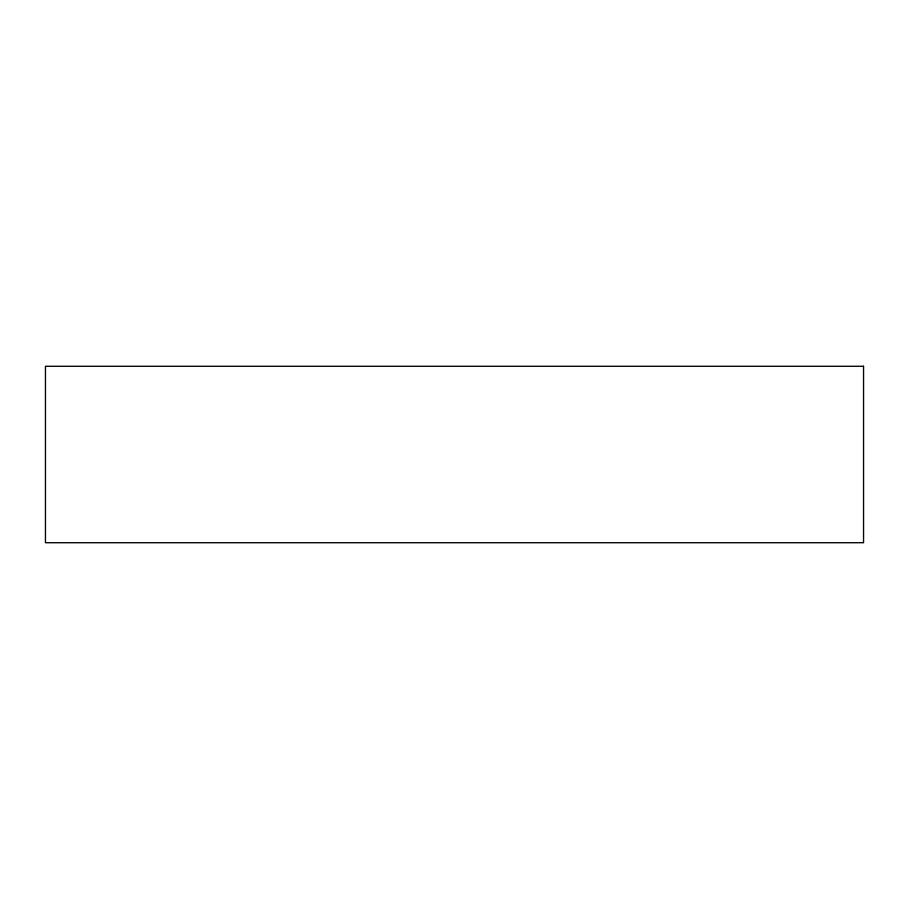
<?xml version="1.0" encoding="UTF-8"?>
<svg xmlns="http://www.w3.org/2000/svg" width="909" height="909" viewBox="0 0 909 909"><rect width="100%" height="100%" fill="white"/><g stroke="black" fill="none" stroke-linecap="round" stroke-linejoin="round"><path stroke-width="1.36" d="M863.55 366.282L45.45 366.282L45.45 542.718L863.55 542.718L863.55 366.282"/></g></svg>
